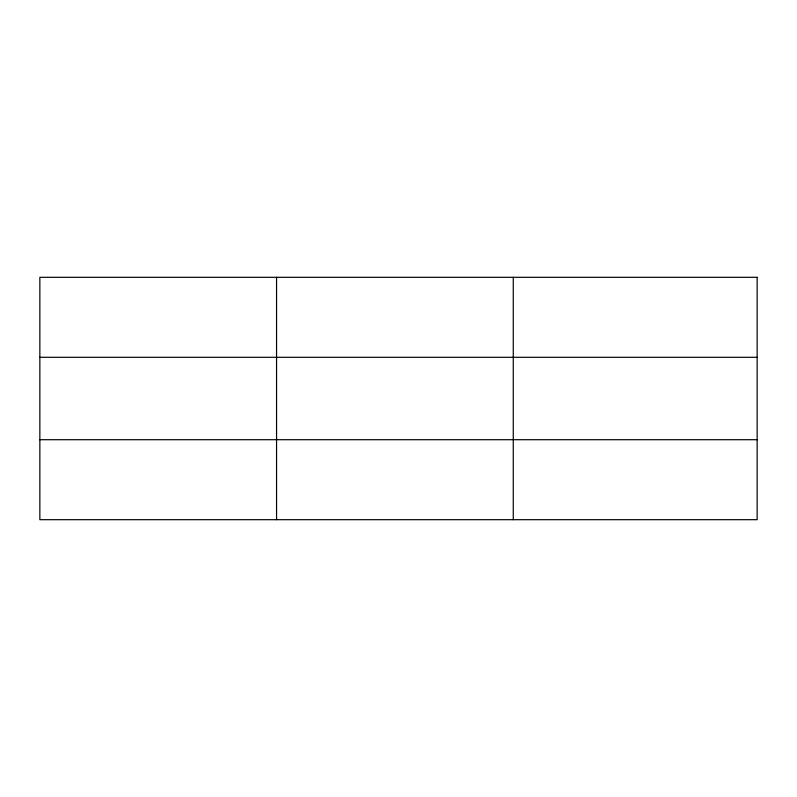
<?xml version="1.0" encoding="UTF-8"?>
<svg xmlns="http://www.w3.org/2000/svg" width="797" height="797" viewBox="0 0 797 797"><rect width="100%" height="100%" fill="white"/><g stroke="black" fill="none" stroke-linecap="round" stroke-linejoin="round"><path stroke-width="1.2" d="M276.559 277.316L276.559 519.684M513.268 277.316L513.268 519.684M39.85 357.295L757.15 357.295M39.85 439.705L757.15 439.705M757.15 277.316L757.15 519.684L39.85 519.684L39.85 277.316L757.15 277.316"/></g></svg>
